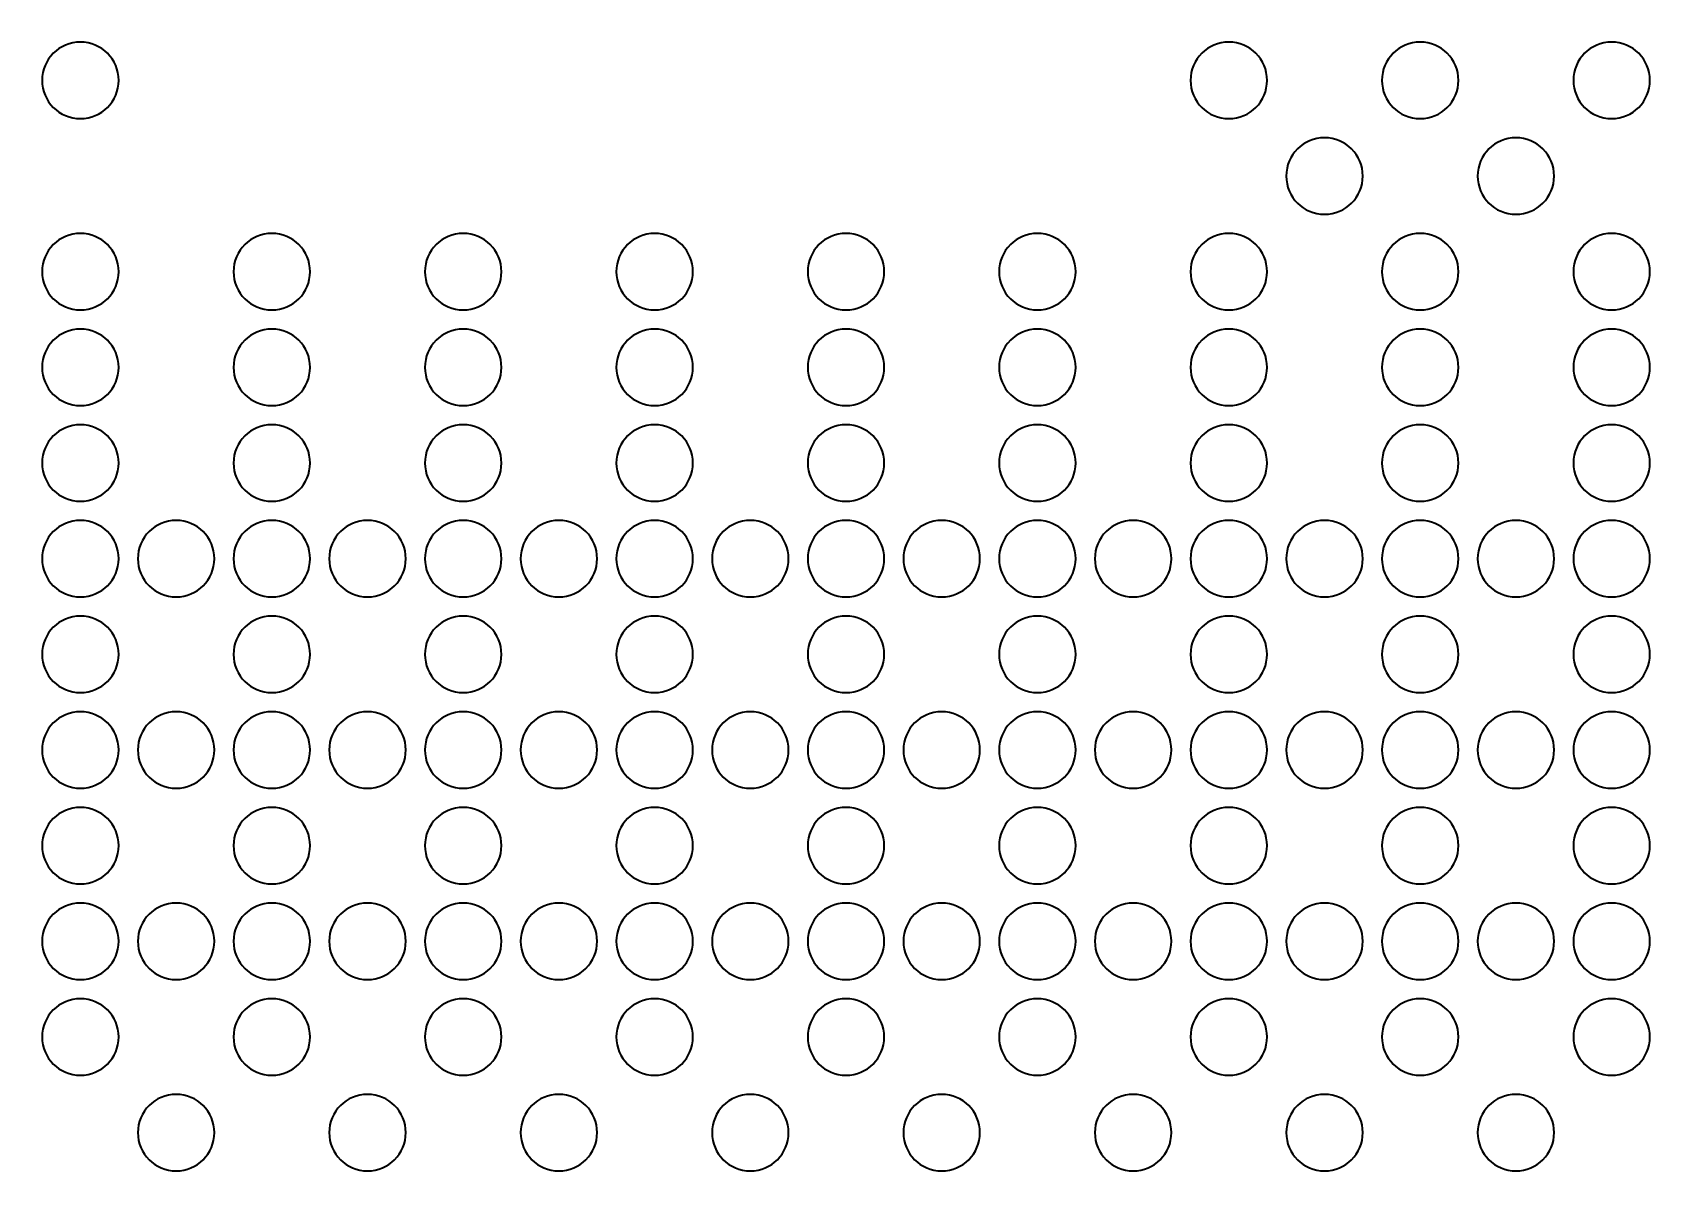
# Model space of a CAD drawing. Header units: millimetres. Extents: x -10 to 278, y -282 to -15.
# Drawn here: x 112.5 to 197.5, y -219 to -159 of the extents above; entities that cross this region are included whole.
import ezdxf

# ---------------------------------------------------------------- set-up
doc = ezdxf.new("R2010")
doc.units = ezdxf.units.MM
doc.header["$MEASUREMENT"] = 0
doc.layers.add('Layer 1', color=7, linetype='Continuous')
picture_1 = doc.add_image_def('image1.png', size_in_pixel=(4032, 3024))

msp = doc.modelspace()

# ---------------------------------------------------------------- linework, layer by layer
at = {"layer": 'Layer 1', "color": 179, "lineweight": 35, "true_color": 0x231f20}
for points, knots in [([(217.558, -130.878), (217.558, -130.878), (217.558, -55.878), (217.558, -55.878), (217.558, -55.878), (233.003, -55.878), (233.003, -55.878), (236.122, -55.878), (237.621, -52.045), (235.326, -49.931), (211.567, -28.047), (179.84, -14.681), (144.992, -14.681), (110.143, -14.681), (78.416, -28.047), (54.657, -49.931), (52.363, -52.045), (53.861, -55.878), (56.98, -55.878), (56.98, -55.878), (72.426, -55.878), (72.426, -55.878), (72.426, -55.878), (72.426, -130.878), (72.426, -130.878), (72.426, -130.878), (27.742, -130.878), (27.742, -130.878), (18.882, -130.878), (11.699, -138.029), (11.623, -146.888), (11.619, -147.259), (11.618, -147.63), (11.618, -148.002), (11.589, -221.333), (70.283, -280.679), (143.61, -281.422), (217.904, -282.174), (278.366, -222.175), (278.366, -148.055), (278.366, -147.667), (278.364, -147.279), (278.361, -146.891), (278.285, -138.031), (271.102, -130.878), (262.241, -130.878), (262.241, -130.878), (217.558, -130.878), (217.558, -130.878)], [0, 0, 0, 0, 1, 1, 1, 2, 2, 2, 3, 3, 3, 4, 4, 4, 5, 5, 5, 6, 6, 6, 7, 7, 7, 8, 8, 8, 9, 9, 9, 10, 10, 10, 11, 11, 11, 12, 12, 12, 13, 13, 13, 14, 14, 14, 15, 15, 15, 16, 16, 16, 16]), ([(114.992, -163.485), (113.887, -163.485), (112.992, -162.589), (112.992, -161.485), (112.992, -160.38), (113.887, -159.485), (114.992, -159.485), (116.096, -159.485), (116.992, -160.38), (116.992, -161.485), (116.992, -162.589), (116.096, -163.485), (114.992, -163.485)], [0, 0, 0, 0, 1, 1, 1, 2, 2, 2, 3, 3, 3, 4, 4, 4, 4]), ([(174.992, -163.485), (173.887, -163.485), (172.992, -162.589), (172.992, -161.485), (172.992, -160.38), (173.887, -159.485), (174.992, -159.485), (176.096, -159.485), (176.992, -160.38), (176.992, -161.485), (176.992, -162.589), (176.096, -163.485), (174.992, -163.485)], [0, 0, 0, 0, 1, 1, 1, 2, 2, 2, 3, 3, 3, 4, 4, 4, 4]), ([(184.992, -163.485), (183.887, -163.485), (182.992, -162.589), (182.992, -161.485), (182.992, -160.38), (183.887, -159.485), (184.992, -159.485), (186.096, -159.485), (186.992, -160.38), (186.992, -161.485), (186.992, -162.589), (186.096, -163.485), (184.992, -163.485)], [0, 0, 0, 0, 1, 1, 1, 2, 2, 2, 3, 3, 3, 4, 4, 4, 4]), ([(194.992, -163.485), (193.887, -163.485), (192.992, -162.589), (192.992, -161.485), (192.992, -160.38), (193.887, -159.485), (194.992, -159.485), (196.096, -159.485), (196.992, -160.38), (196.992, -161.485), (196.992, -162.589), (196.096, -163.485), (194.992, -163.485)], [0, 0, 0, 0, 1, 1, 1, 2, 2, 2, 3, 3, 3, 4, 4, 4, 4]), ([(179.992, -168.485), (178.887, -168.485), (177.992, -167.589), (177.992, -166.485), (177.992, -165.38), (178.887, -164.485), (179.992, -164.485), (181.096, -164.485), (181.992, -165.38), (181.992, -166.485), (181.992, -167.589), (181.096, -168.485), (179.992, -168.485)], [0, 0, 0, 0, 1, 1, 1, 2, 2, 2, 3, 3, 3, 4, 4, 4, 4]), ([(189.992, -168.485), (188.887, -168.485), (187.992, -167.589), (187.992, -166.485), (187.992, -165.38), (188.887, -164.485), (189.992, -164.485), (191.096, -164.485), (191.992, -165.38), (191.992, -166.485), (191.992, -167.589), (191.096, -168.485), (189.992, -168.485)], [0, 0, 0, 0, 1, 1, 1, 2, 2, 2, 3, 3, 3, 4, 4, 4, 4]), ([(114.992, -173.485), (113.887, -173.485), (112.992, -172.589), (112.992, -171.485), (112.992, -170.38), (113.887, -169.485), (114.992, -169.485), (116.096, -169.485), (116.992, -170.38), (116.992, -171.485), (116.992, -172.589), (116.096, -173.485), (114.992, -173.485)], [0, 0, 0, 0, 1, 1, 1, 2, 2, 2, 3, 3, 3, 4, 4, 4, 4]), ([(124.992, -173.485), (123.887, -173.485), (122.992, -172.589), (122.992, -171.485), (122.992, -170.38), (123.887, -169.485), (124.992, -169.485), (126.096, -169.485), (126.992, -170.38), (126.992, -171.485), (126.992, -172.589), (126.096, -173.485), (124.992, -173.485)], [0, 0, 0, 0, 1, 1, 1, 2, 2, 2, 3, 3, 3, 4, 4, 4, 4]), ([(134.992, -173.485), (133.887, -173.485), (132.992, -172.589), (132.992, -171.485), (132.992, -170.38), (133.887, -169.485), (134.992, -169.485), (136.096, -169.485), (136.992, -170.38), (136.992, -171.485), (136.992, -172.589), (136.096, -173.485), (134.992, -173.485)], [0, 0, 0, 0, 1, 1, 1, 2, 2, 2, 3, 3, 3, 4, 4, 4, 4]), ([(144.992, -173.485), (143.887, -173.485), (142.992, -172.589), (142.992, -171.485), (142.992, -170.38), (143.887, -169.485), (144.992, -169.485), (146.096, -169.485), (146.992, -170.38), (146.992, -171.485), (146.992, -172.589), (146.096, -173.485), (144.992, -173.485)], [0, 0, 0, 0, 1, 1, 1, 2, 2, 2, 3, 3, 3, 4, 4, 4, 4]), ([(154.992, -173.485), (153.887, -173.485), (152.992, -172.589), (152.992, -171.485), (152.992, -170.38), (153.887, -169.485), (154.992, -169.485), (156.096, -169.485), (156.992, -170.38), (156.992, -171.485), (156.992, -172.589), (156.096, -173.485), (154.992, -173.485)], [0, 0, 0, 0, 1, 1, 1, 2, 2, 2, 3, 3, 3, 4, 4, 4, 4]), ([(164.992, -173.485), (163.887, -173.485), (162.992, -172.589), (162.992, -171.485), (162.992, -170.38), (163.887, -169.485), (164.992, -169.485), (166.096, -169.485), (166.992, -170.38), (166.992, -171.485), (166.992, -172.589), (166.096, -173.485), (164.992, -173.485)], [0, 0, 0, 0, 1, 1, 1, 2, 2, 2, 3, 3, 3, 4, 4, 4, 4]), ([(174.992, -173.485), (173.887, -173.485), (172.992, -172.589), (172.992, -171.485), (172.992, -170.38), (173.887, -169.485), (174.992, -169.485), (176.096, -169.485), (176.992, -170.38), (176.992, -171.485), (176.992, -172.589), (176.096, -173.485), (174.992, -173.485)], [0, 0, 0, 0, 1, 1, 1, 2, 2, 2, 3, 3, 3, 4, 4, 4, 4]), ([(184.992, -173.485), (183.887, -173.485), (182.992, -172.589), (182.992, -171.485), (182.992, -170.38), (183.887, -169.485), (184.992, -169.485), (186.096, -169.485), (186.992, -170.38), (186.992, -171.485), (186.992, -172.589), (186.096, -173.485), (184.992, -173.485)], [0, 0, 0, 0, 1, 1, 1, 2, 2, 2, 3, 3, 3, 4, 4, 4, 4]), ([(194.992, -173.485), (193.887, -173.485), (192.992, -172.589), (192.992, -171.485), (192.992, -170.38), (193.887, -169.485), (194.992, -169.485), (196.096, -169.485), (196.992, -170.38), (196.992, -171.485), (196.992, -172.589), (196.096, -173.485), (194.992, -173.485)], [0, 0, 0, 0, 1, 1, 1, 2, 2, 2, 3, 3, 3, 4, 4, 4, 4]), ([(114.992, -178.485), (113.887, -178.485), (112.992, -177.589), (112.992, -176.485), (112.992, -175.38), (113.887, -174.485), (114.992, -174.485), (116.096, -174.485), (116.992, -175.38), (116.992, -176.485), (116.992, -177.589), (116.096, -178.485), (114.992, -178.485)], [0, 0, 0, 0, 1, 1, 1, 2, 2, 2, 3, 3, 3, 4, 4, 4, 4]), ([(124.992, -178.485), (123.887, -178.485), (122.992, -177.589), (122.992, -176.485), (122.992, -175.38), (123.887, -174.485), (124.992, -174.485), (126.096, -174.485), (126.992, -175.38), (126.992, -176.485), (126.992, -177.589), (126.096, -178.485), (124.992, -178.485)], [0, 0, 0, 0, 1, 1, 1, 2, 2, 2, 3, 3, 3, 4, 4, 4, 4]), ([(134.992, -178.485), (133.887, -178.485), (132.992, -177.589), (132.992, -176.485), (132.992, -175.38), (133.887, -174.485), (134.992, -174.485), (136.096, -174.485), (136.992, -175.38), (136.992, -176.485), (136.992, -177.589), (136.096, -178.485), (134.992, -178.485)], [0, 0, 0, 0, 1, 1, 1, 2, 2, 2, 3, 3, 3, 4, 4, 4, 4]), ([(144.992, -178.485), (143.887, -178.485), (142.992, -177.589), (142.992, -176.485), (142.992, -175.38), (143.887, -174.485), (144.992, -174.485), (146.096, -174.485), (146.992, -175.38), (146.992, -176.485), (146.992, -177.589), (146.096, -178.485), (144.992, -178.485)], [0, 0, 0, 0, 1, 1, 1, 2, 2, 2, 3, 3, 3, 4, 4, 4, 4]), ([(154.992, -178.485), (153.887, -178.485), (152.992, -177.589), (152.992, -176.485), (152.992, -175.38), (153.887, -174.485), (154.992, -174.485), (156.096, -174.485), (156.992, -175.38), (156.992, -176.485), (156.992, -177.589), (156.096, -178.485), (154.992, -178.485)], [0, 0, 0, 0, 1, 1, 1, 2, 2, 2, 3, 3, 3, 4, 4, 4, 4]), ([(164.992, -178.485), (163.887, -178.485), (162.992, -177.589), (162.992, -176.485), (162.992, -175.38), (163.887, -174.485), (164.992, -174.485), (166.096, -174.485), (166.992, -175.38), (166.992, -176.485), (166.992, -177.589), (166.096, -178.485), (164.992, -178.485)], [0, 0, 0, 0, 1, 1, 1, 2, 2, 2, 3, 3, 3, 4, 4, 4, 4]), ([(174.992, -178.485), (173.887, -178.485), (172.992, -177.589), (172.992, -176.485), (172.992, -175.38), (173.887, -174.485), (174.992, -174.485), (176.096, -174.485), (176.992, -175.38), (176.992, -176.485), (176.992, -177.589), (176.096, -178.485), (174.992, -178.485)], [0, 0, 0, 0, 1, 1, 1, 2, 2, 2, 3, 3, 3, 4, 4, 4, 4]), ([(184.992, -178.485), (183.887, -178.485), (182.992, -177.589), (182.992, -176.485), (182.992, -175.38), (183.887, -174.485), (184.992, -174.485), (186.096, -174.485), (186.992, -175.38), (186.992, -176.485), (186.992, -177.589), (186.096, -178.485), (184.992, -178.485)], [0, 0, 0, 0, 1, 1, 1, 2, 2, 2, 3, 3, 3, 4, 4, 4, 4]), ([(194.992, -178.485), (193.887, -178.485), (192.992, -177.589), (192.992, -176.485), (192.992, -175.38), (193.887, -174.485), (194.992, -174.485), (196.096, -174.485), (196.992, -175.38), (196.992, -176.485), (196.992, -177.589), (196.096, -178.485), (194.992, -178.485)], [0, 0, 0, 0, 1, 1, 1, 2, 2, 2, 3, 3, 3, 4, 4, 4, 4]), ([(114.992, -183.485), (113.887, -183.485), (112.992, -182.589), (112.992, -181.485), (112.992, -180.38), (113.887, -179.485), (114.992, -179.485), (116.096, -179.485), (116.992, -180.38), (116.992, -181.485), (116.992, -182.589), (116.096, -183.485), (114.992, -183.485)], [0, 0, 0, 0, 1, 1, 1, 2, 2, 2, 3, 3, 3, 4, 4, 4, 4]), ([(124.992, -183.485), (123.887, -183.485), (122.992, -182.589), (122.992, -181.485), (122.992, -180.38), (123.887, -179.485), (124.992, -179.485), (126.096, -179.485), (126.992, -180.38), (126.992, -181.485), (126.992, -182.589), (126.096, -183.485), (124.992, -183.485)], [0, 0, 0, 0, 1, 1, 1, 2, 2, 2, 3, 3, 3, 4, 4, 4, 4]), ([(134.992, -183.485), (133.887, -183.485), (132.992, -182.589), (132.992, -181.485), (132.992, -180.38), (133.887, -179.485), (134.992, -179.485), (136.096, -179.485), (136.992, -180.38), (136.992, -181.485), (136.992, -182.589), (136.096, -183.485), (134.992, -183.485)], [0, 0, 0, 0, 1, 1, 1, 2, 2, 2, 3, 3, 3, 4, 4, 4, 4]), ([(144.992, -183.485), (143.887, -183.485), (142.992, -182.589), (142.992, -181.485), (142.992, -180.38), (143.887, -179.485), (144.992, -179.485), (146.096, -179.485), (146.992, -180.38), (146.992, -181.485), (146.992, -182.589), (146.096, -183.485), (144.992, -183.485)], [0, 0, 0, 0, 1, 1, 1, 2, 2, 2, 3, 3, 3, 4, 4, 4, 4]), ([(154.992, -183.485), (153.887, -183.485), (152.992, -182.589), (152.992, -181.485), (152.992, -180.38), (153.887, -179.485), (154.992, -179.485), (156.096, -179.485), (156.992, -180.38), (156.992, -181.485), (156.992, -182.589), (156.096, -183.485), (154.992, -183.485)], [0, 0, 0, 0, 1, 1, 1, 2, 2, 2, 3, 3, 3, 4, 4, 4, 4]), ([(164.992, -183.485), (163.887, -183.485), (162.992, -182.589), (162.992, -181.485), (162.992, -180.38), (163.887, -179.485), (164.992, -179.485), (166.096, -179.485), (166.992, -180.38), (166.992, -181.485), (166.992, -182.589), (166.096, -183.485), (164.992, -183.485)], [0, 0, 0, 0, 1, 1, 1, 2, 2, 2, 3, 3, 3, 4, 4, 4, 4]), ([(174.992, -183.485), (173.887, -183.485), (172.992, -182.589), (172.992, -181.485), (172.992, -180.38), (173.887, -179.485), (174.992, -179.485), (176.096, -179.485), (176.992, -180.38), (176.992, -181.485), (176.992, -182.589), (176.096, -183.485), (174.992, -183.485)], [0, 0, 0, 0, 1, 1, 1, 2, 2, 2, 3, 3, 3, 4, 4, 4, 4]), ([(184.992, -183.485), (183.887, -183.485), (182.992, -182.589), (182.992, -181.485), (182.992, -180.38), (183.887, -179.485), (184.992, -179.485), (186.096, -179.485), (186.992, -180.38), (186.992, -181.485), (186.992, -182.589), (186.096, -183.485), (184.992, -183.485)], [0, 0, 0, 0, 1, 1, 1, 2, 2, 2, 3, 3, 3, 4, 4, 4, 4]), ([(194.992, -183.485), (193.887, -183.485), (192.992, -182.589), (192.992, -181.485), (192.992, -180.38), (193.887, -179.485), (194.992, -179.485), (196.096, -179.485), (196.992, -180.38), (196.992, -181.485), (196.992, -182.589), (196.096, -183.485), (194.992, -183.485)], [0, 0, 0, 0, 1, 1, 1, 2, 2, 2, 3, 3, 3, 4, 4, 4, 4]), ([(114.992, -188.485), (113.887, -188.485), (112.992, -187.589), (112.992, -186.485), (112.992, -185.38), (113.887, -184.485), (114.992, -184.485), (116.096, -184.485), (116.992, -185.38), (116.992, -186.485), (116.992, -187.589), (116.096, -188.485), (114.992, -188.485)], [0, 0, 0, 0, 1, 1, 1, 2, 2, 2, 3, 3, 3, 4, 4, 4, 4]), ([(119.992, -188.485), (118.887, -188.485), (117.992, -187.589), (117.992, -186.485), (117.992, -185.38), (118.887, -184.485), (119.992, -184.485), (121.096, -184.485), (121.992, -185.38), (121.992, -186.485), (121.992, -187.589), (121.096, -188.485), (119.992, -188.485)], [0, 0, 0, 0, 1, 1, 1, 2, 2, 2, 3, 3, 3, 4, 4, 4, 4]), ([(124.992, -188.485), (123.887, -188.485), (122.992, -187.589), (122.992, -186.485), (122.992, -185.38), (123.887, -184.485), (124.992, -184.485), (126.096, -184.485), (126.992, -185.38), (126.992, -186.485), (126.992, -187.589), (126.096, -188.485), (124.992, -188.485)], [0, 0, 0, 0, 1, 1, 1, 2, 2, 2, 3, 3, 3, 4, 4, 4, 4]), ([(129.992, -188.485), (128.887, -188.485), (127.992, -187.589), (127.992, -186.485), (127.992, -185.38), (128.887, -184.485), (129.992, -184.485), (131.096, -184.485), (131.992, -185.38), (131.992, -186.485), (131.992, -187.589), (131.096, -188.485), (129.992, -188.485)], [0, 0, 0, 0, 1, 1, 1, 2, 2, 2, 3, 3, 3, 4, 4, 4, 4]), ([(134.992, -188.485), (133.887, -188.485), (132.992, -187.589), (132.992, -186.485), (132.992, -185.38), (133.887, -184.485), (134.992, -184.485), (136.096, -184.485), (136.992, -185.38), (136.992, -186.485), (136.992, -187.589), (136.096, -188.485), (134.992, -188.485)], [0, 0, 0, 0, 1, 1, 1, 2, 2, 2, 3, 3, 3, 4, 4, 4, 4]), ([(139.992, -188.485), (138.887, -188.485), (137.992, -187.589), (137.992, -186.485), (137.992, -185.38), (138.887, -184.485), (139.992, -184.485), (141.096, -184.485), (141.992, -185.38), (141.992, -186.485), (141.992, -187.589), (141.096, -188.485), (139.992, -188.485)], [0, 0, 0, 0, 1, 1, 1, 2, 2, 2, 3, 3, 3, 4, 4, 4, 4]), ([(144.992, -188.485), (143.887, -188.485), (142.992, -187.589), (142.992, -186.485), (142.992, -185.38), (143.887, -184.485), (144.992, -184.485), (146.096, -184.485), (146.992, -185.38), (146.992, -186.485), (146.992, -187.589), (146.096, -188.485), (144.992, -188.485)], [0, 0, 0, 0, 1, 1, 1, 2, 2, 2, 3, 3, 3, 4, 4, 4, 4]), ([(149.992, -188.485), (148.887, -188.485), (147.992, -187.589), (147.992, -186.485), (147.992, -185.38), (148.887, -184.485), (149.992, -184.485), (151.096, -184.485), (151.992, -185.38), (151.992, -186.485), (151.992, -187.589), (151.096, -188.485), (149.992, -188.485)], [0, 0, 0, 0, 1, 1, 1, 2, 2, 2, 3, 3, 3, 4, 4, 4, 4]), ([(154.992, -188.485), (153.887, -188.485), (152.992, -187.589), (152.992, -186.485), (152.992, -185.38), (153.887, -184.485), (154.992, -184.485), (156.096, -184.485), (156.992, -185.38), (156.992, -186.485), (156.992, -187.589), (156.096, -188.485), (154.992, -188.485)], [0, 0, 0, 0, 1, 1, 1, 2, 2, 2, 3, 3, 3, 4, 4, 4, 4]), ([(159.992, -188.485), (158.887, -188.485), (157.992, -187.589), (157.992, -186.485), (157.992, -185.38), (158.887, -184.485), (159.992, -184.485), (161.096, -184.485), (161.992, -185.38), (161.992, -186.485), (161.992, -187.589), (161.096, -188.485), (159.992, -188.485)], [0, 0, 0, 0, 1, 1, 1, 2, 2, 2, 3, 3, 3, 4, 4, 4, 4]), ([(164.992, -188.485), (163.887, -188.485), (162.992, -187.589), (162.992, -186.485), (162.992, -185.38), (163.887, -184.485), (164.992, -184.485), (166.096, -184.485), (166.992, -185.38), (166.992, -186.485), (166.992, -187.589), (166.096, -188.485), (164.992, -188.485)], [0, 0, 0, 0, 1, 1, 1, 2, 2, 2, 3, 3, 3, 4, 4, 4, 4]), ([(169.992, -188.485), (168.887, -188.485), (167.992, -187.589), (167.992, -186.485), (167.992, -185.38), (168.887, -184.485), (169.992, -184.485), (171.096, -184.485), (171.992, -185.38), (171.992, -186.485), (171.992, -187.589), (171.096, -188.485), (169.992, -188.485)], [0, 0, 0, 0, 1, 1, 1, 2, 2, 2, 3, 3, 3, 4, 4, 4, 4]), ([(174.992, -188.485), (173.887, -188.485), (172.992, -187.589), (172.992, -186.485), (172.992, -185.38), (173.887, -184.485), (174.992, -184.485), (176.096, -184.485), (176.992, -185.38), (176.992, -186.485), (176.992, -187.589), (176.096, -188.485), (174.992, -188.485)], [0, 0, 0, 0, 1, 1, 1, 2, 2, 2, 3, 3, 3, 4, 4, 4, 4]), ([(179.992, -188.485), (178.887, -188.485), (177.992, -187.589), (177.992, -186.485), (177.992, -185.38), (178.887, -184.485), (179.992, -184.485), (181.096, -184.485), (181.992, -185.38), (181.992, -186.485), (181.992, -187.589), (181.096, -188.485), (179.992, -188.485)], [0, 0, 0, 0, 1, 1, 1, 2, 2, 2, 3, 3, 3, 4, 4, 4, 4]), ([(184.992, -188.485), (183.887, -188.485), (182.992, -187.589), (182.992, -186.485), (182.992, -185.38), (183.887, -184.485), (184.992, -184.485), (186.096, -184.485), (186.992, -185.38), (186.992, -186.485), (186.992, -187.589), (186.096, -188.485), (184.992, -188.485)], [0, 0, 0, 0, 1, 1, 1, 2, 2, 2, 3, 3, 3, 4, 4, 4, 4]), ([(189.992, -188.485), (188.887, -188.485), (187.992, -187.589), (187.992, -186.485), (187.992, -185.38), (188.887, -184.485), (189.992, -184.485), (191.096, -184.485), (191.992, -185.38), (191.992, -186.485), (191.992, -187.589), (191.096, -188.485), (189.992, -188.485)], [0, 0, 0, 0, 1, 1, 1, 2, 2, 2, 3, 3, 3, 4, 4, 4, 4]), ([(194.992, -188.485), (193.887, -188.485), (192.992, -187.589), (192.992, -186.485), (192.992, -185.38), (193.887, -184.485), (194.992, -184.485), (196.096, -184.485), (196.992, -185.38), (196.992, -186.485), (196.992, -187.589), (196.096, -188.485), (194.992, -188.485)], [0, 0, 0, 0, 1, 1, 1, 2, 2, 2, 3, 3, 3, 4, 4, 4, 4]), ([(114.992, -193.485), (113.887, -193.485), (112.992, -192.589), (112.992, -191.485), (112.992, -190.38), (113.887, -189.485), (114.992, -189.485), (116.096, -189.485), (116.992, -190.38), (116.992, -191.485), (116.992, -192.589), (116.096, -193.485), (114.992, -193.485)], [0, 0, 0, 0, 1, 1, 1, 2, 2, 2, 3, 3, 3, 4, 4, 4, 4]), ([(124.992, -193.485), (123.887, -193.485), (122.992, -192.589), (122.992, -191.485), (122.992, -190.38), (123.887, -189.485), (124.992, -189.485), (126.096, -189.485), (126.992, -190.38), (126.992, -191.485), (126.992, -192.589), (126.096, -193.485), (124.992, -193.485)], [0, 0, 0, 0, 1, 1, 1, 2, 2, 2, 3, 3, 3, 4, 4, 4, 4]), ([(134.992, -193.485), (133.887, -193.485), (132.992, -192.589), (132.992, -191.485), (132.992, -190.38), (133.887, -189.485), (134.992, -189.485), (136.096, -189.485), (136.992, -190.38), (136.992, -191.485), (136.992, -192.589), (136.096, -193.485), (134.992, -193.485)], [0, 0, 0, 0, 1, 1, 1, 2, 2, 2, 3, 3, 3, 4, 4, 4, 4]), ([(144.992, -193.485), (143.887, -193.485), (142.992, -192.589), (142.992, -191.485), (142.992, -190.38), (143.887, -189.485), (144.992, -189.485), (146.096, -189.485), (146.992, -190.38), (146.992, -191.485), (146.992, -192.589), (146.096, -193.485), (144.992, -193.485)], [0, 0, 0, 0, 1, 1, 1, 2, 2, 2, 3, 3, 3, 4, 4, 4, 4]), ([(154.992, -193.485), (153.887, -193.485), (152.992, -192.589), (152.992, -191.485), (152.992, -190.38), (153.887, -189.485), (154.992, -189.485), (156.096, -189.485), (156.992, -190.38), (156.992, -191.485), (156.992, -192.589), (156.096, -193.485), (154.992, -193.485)], [0, 0, 0, 0, 1, 1, 1, 2, 2, 2, 3, 3, 3, 4, 4, 4, 4]), ([(164.992, -193.485), (163.887, -193.485), (162.992, -192.589), (162.992, -191.485), (162.992, -190.38), (163.887, -189.485), (164.992, -189.485), (166.096, -189.485), (166.992, -190.38), (166.992, -191.485), (166.992, -192.589), (166.096, -193.485), (164.992, -193.485)], [0, 0, 0, 0, 1, 1, 1, 2, 2, 2, 3, 3, 3, 4, 4, 4, 4]), ([(174.992, -193.485), (173.887, -193.485), (172.992, -192.589), (172.992, -191.485), (172.992, -190.38), (173.887, -189.485), (174.992, -189.485), (176.096, -189.485), (176.992, -190.38), (176.992, -191.485), (176.992, -192.589), (176.096, -193.485), (174.992, -193.485)], [0, 0, 0, 0, 1, 1, 1, 2, 2, 2, 3, 3, 3, 4, 4, 4, 4]), ([(184.992, -193.485), (183.887, -193.485), (182.992, -192.589), (182.992, -191.485), (182.992, -190.38), (183.887, -189.485), (184.992, -189.485), (186.096, -189.485), (186.992, -190.38), (186.992, -191.485), (186.992, -192.589), (186.096, -193.485), (184.992, -193.485)], [0, 0, 0, 0, 1, 1, 1, 2, 2, 2, 3, 3, 3, 4, 4, 4, 4]), ([(194.992, -193.485), (193.887, -193.485), (192.992, -192.589), (192.992, -191.485), (192.992, -190.38), (193.887, -189.485), (194.992, -189.485), (196.096, -189.485), (196.992, -190.38), (196.992, -191.485), (196.992, -192.589), (196.096, -193.485), (194.992, -193.485)], [0, 0, 0, 0, 1, 1, 1, 2, 2, 2, 3, 3, 3, 4, 4, 4, 4]), ([(114.992, -198.485), (113.887, -198.485), (112.992, -197.589), (112.992, -196.485), (112.992, -195.38), (113.887, -194.485), (114.992, -194.485), (116.096, -194.485), (116.992, -195.38), (116.992, -196.485), (116.992, -197.589), (116.096, -198.485), (114.992, -198.485)], [0, 0, 0, 0, 1, 1, 1, 2, 2, 2, 3, 3, 3, 4, 4, 4, 4]), ([(119.992, -198.485), (118.887, -198.485), (117.992, -197.589), (117.992, -196.485), (117.992, -195.38), (118.887, -194.485), (119.992, -194.485), (121.096, -194.485), (121.992, -195.38), (121.992, -196.485), (121.992, -197.589), (121.096, -198.485), (119.992, -198.485)], [0, 0, 0, 0, 1, 1, 1, 2, 2, 2, 3, 3, 3, 4, 4, 4, 4]), ([(124.992, -198.485), (123.887, -198.485), (122.992, -197.589), (122.992, -196.485), (122.992, -195.38), (123.887, -194.485), (124.992, -194.485), (126.096, -194.485), (126.992, -195.38), (126.992, -196.485), (126.992, -197.589), (126.096, -198.485), (124.992, -198.485)], [0, 0, 0, 0, 1, 1, 1, 2, 2, 2, 3, 3, 3, 4, 4, 4, 4]), ([(129.992, -198.485), (128.887, -198.485), (127.992, -197.589), (127.992, -196.485), (127.992, -195.38), (128.887, -194.485), (129.992, -194.485), (131.096, -194.485), (131.992, -195.38), (131.992, -196.485), (131.992, -197.589), (131.096, -198.485), (129.992, -198.485)], [0, 0, 0, 0, 1, 1, 1, 2, 2, 2, 3, 3, 3, 4, 4, 4, 4]), ([(134.992, -198.485), (133.887, -198.485), (132.992, -197.589), (132.992, -196.485), (132.992, -195.38), (133.887, -194.485), (134.992, -194.485), (136.096, -194.485), (136.992, -195.38), (136.992, -196.485), (136.992, -197.589), (136.096, -198.485), (134.992, -198.485)], [0, 0, 0, 0, 1, 1, 1, 2, 2, 2, 3, 3, 3, 4, 4, 4, 4]), ([(139.992, -198.485), (138.887, -198.485), (137.992, -197.589), (137.992, -196.485), (137.992, -195.38), (138.887, -194.485), (139.992, -194.485), (141.096, -194.485), (141.992, -195.38), (141.992, -196.485), (141.992, -197.589), (141.096, -198.485), (139.992, -198.485)], [0, 0, 0, 0, 1, 1, 1, 2, 2, 2, 3, 3, 3, 4, 4, 4, 4]), ([(144.992, -198.485), (143.887, -198.485), (142.992, -197.589), (142.992, -196.485), (142.992, -195.38), (143.887, -194.485), (144.992, -194.485), (146.096, -194.485), (146.992, -195.38), (146.992, -196.485), (146.992, -197.589), (146.096, -198.485), (144.992, -198.485)], [0, 0, 0, 0, 1, 1, 1, 2, 2, 2, 3, 3, 3, 4, 4, 4, 4]), ([(149.992, -198.485), (148.887, -198.485), (147.992, -197.589), (147.992, -196.485), (147.992, -195.38), (148.887, -194.485), (149.992, -194.485), (151.096, -194.485), (151.992, -195.38), (151.992, -196.485), (151.992, -197.589), (151.096, -198.485), (149.992, -198.485)], [0, 0, 0, 0, 1, 1, 1, 2, 2, 2, 3, 3, 3, 4, 4, 4, 4]), ([(154.992, -198.485), (153.887, -198.485), (152.992, -197.589), (152.992, -196.485), (152.992, -195.38), (153.887, -194.485), (154.992, -194.485), (156.096, -194.485), (156.992, -195.38), (156.992, -196.485), (156.992, -197.589), (156.096, -198.485), (154.992, -198.485)], [0, 0, 0, 0, 1, 1, 1, 2, 2, 2, 3, 3, 3, 4, 4, 4, 4]), ([(159.992, -198.485), (158.887, -198.485), (157.992, -197.589), (157.992, -196.485), (157.992, -195.38), (158.887, -194.485), (159.992, -194.485), (161.096, -194.485), (161.992, -195.38), (161.992, -196.485), (161.992, -197.589), (161.096, -198.485), (159.992, -198.485)], [0, 0, 0, 0, 1, 1, 1, 2, 2, 2, 3, 3, 3, 4, 4, 4, 4]), ([(164.992, -198.485), (163.887, -198.485), (162.992, -197.589), (162.992, -196.485), (162.992, -195.38), (163.887, -194.485), (164.992, -194.485), (166.096, -194.485), (166.992, -195.38), (166.992, -196.485), (166.992, -197.589), (166.096, -198.485), (164.992, -198.485)], [0, 0, 0, 0, 1, 1, 1, 2, 2, 2, 3, 3, 3, 4, 4, 4, 4]), ([(169.992, -198.485), (168.887, -198.485), (167.992, -197.589), (167.992, -196.485), (167.992, -195.38), (168.887, -194.485), (169.992, -194.485), (171.096, -194.485), (171.992, -195.38), (171.992, -196.485), (171.992, -197.589), (171.096, -198.485), (169.992, -198.485)], [0, 0, 0, 0, 1, 1, 1, 2, 2, 2, 3, 3, 3, 4, 4, 4, 4]), ([(174.992, -198.485), (173.887, -198.485), (172.992, -197.589), (172.992, -196.485), (172.992, -195.38), (173.887, -194.485), (174.992, -194.485), (176.096, -194.485), (176.992, -195.38), (176.992, -196.485), (176.992, -197.589), (176.096, -198.485), (174.992, -198.485)], [0, 0, 0, 0, 1, 1, 1, 2, 2, 2, 3, 3, 3, 4, 4, 4, 4]), ([(179.992, -198.485), (178.887, -198.485), (177.992, -197.589), (177.992, -196.485), (177.992, -195.38), (178.887, -194.485), (179.992, -194.485), (181.096, -194.485), (181.992, -195.38), (181.992, -196.485), (181.992, -197.589), (181.096, -198.485), (179.992, -198.485)], [0, 0, 0, 0, 1, 1, 1, 2, 2, 2, 3, 3, 3, 4, 4, 4, 4]), ([(184.992, -198.485), (183.887, -198.485), (182.992, -197.589), (182.992, -196.485), (182.992, -195.38), (183.887, -194.485), (184.992, -194.485), (186.096, -194.485), (186.992, -195.38), (186.992, -196.485), (186.992, -197.589), (186.096, -198.485), (184.992, -198.485)], [0, 0, 0, 0, 1, 1, 1, 2, 2, 2, 3, 3, 3, 4, 4, 4, 4]), ([(189.992, -198.485), (188.887, -198.485), (187.992, -197.589), (187.992, -196.485), (187.992, -195.38), (188.887, -194.485), (189.992, -194.485), (191.096, -194.485), (191.992, -195.38), (191.992, -196.485), (191.992, -197.589), (191.096, -198.485), (189.992, -198.485)], [0, 0, 0, 0, 1, 1, 1, 2, 2, 2, 3, 3, 3, 4, 4, 4, 4]), ([(194.992, -198.485), (193.887, -198.485), (192.992, -197.589), (192.992, -196.485), (192.992, -195.38), (193.887, -194.485), (194.992, -194.485), (196.096, -194.485), (196.992, -195.38), (196.992, -196.485), (196.992, -197.589), (196.096, -198.485), (194.992, -198.485)], [0, 0, 0, 0, 1, 1, 1, 2, 2, 2, 3, 3, 3, 4, 4, 4, 4]), ([(114.992, -203.485), (113.887, -203.485), (112.992, -202.589), (112.992, -201.485), (112.992, -200.38), (113.887, -199.485), (114.992, -199.485), (116.096, -199.485), (116.992, -200.38), (116.992, -201.485), (116.992, -202.589), (116.096, -203.485), (114.992, -203.485)], [0, 0, 0, 0, 1, 1, 1, 2, 2, 2, 3, 3, 3, 4, 4, 4, 4]), ([(124.992, -203.485), (123.887, -203.485), (122.992, -202.589), (122.992, -201.485), (122.992, -200.38), (123.887, -199.485), (124.992, -199.485), (126.096, -199.485), (126.992, -200.38), (126.992, -201.485), (126.992, -202.589), (126.096, -203.485), (124.992, -203.485)], [0, 0, 0, 0, 1, 1, 1, 2, 2, 2, 3, 3, 3, 4, 4, 4, 4]), ([(134.992, -203.485), (133.887, -203.485), (132.992, -202.589), (132.992, -201.485), (132.992, -200.38), (133.887, -199.485), (134.992, -199.485), (136.096, -199.485), (136.992, -200.38), (136.992, -201.485), (136.992, -202.589), (136.096, -203.485), (134.992, -203.485)], [0, 0, 0, 0, 1, 1, 1, 2, 2, 2, 3, 3, 3, 4, 4, 4, 4]), ([(144.992, -203.485), (143.887, -203.485), (142.992, -202.589), (142.992, -201.485), (142.992, -200.38), (143.887, -199.485), (144.992, -199.485), (146.096, -199.485), (146.992, -200.38), (146.992, -201.485), (146.992, -202.589), (146.096, -203.485), (144.992, -203.485)], [0, 0, 0, 0, 1, 1, 1, 2, 2, 2, 3, 3, 3, 4, 4, 4, 4]), ([(154.992, -203.485), (153.887, -203.485), (152.992, -202.589), (152.992, -201.485), (152.992, -200.38), (153.887, -199.485), (154.992, -199.485), (156.096, -199.485), (156.992, -200.38), (156.992, -201.485), (156.992, -202.589), (156.096, -203.485), (154.992, -203.485)], [0, 0, 0, 0, 1, 1, 1, 2, 2, 2, 3, 3, 3, 4, 4, 4, 4]), ([(164.992, -203.485), (163.887, -203.485), (162.992, -202.589), (162.992, -201.485), (162.992, -200.38), (163.887, -199.485), (164.992, -199.485), (166.096, -199.485), (166.992, -200.38), (166.992, -201.485), (166.992, -202.589), (166.096, -203.485), (164.992, -203.485)], [0, 0, 0, 0, 1, 1, 1, 2, 2, 2, 3, 3, 3, 4, 4, 4, 4]), ([(174.992, -203.485), (173.887, -203.485), (172.992, -202.589), (172.992, -201.485), (172.992, -200.38), (173.887, -199.485), (174.992, -199.485), (176.096, -199.485), (176.992, -200.38), (176.992, -201.485), (176.992, -202.589), (176.096, -203.485), (174.992, -203.485)], [0, 0, 0, 0, 1, 1, 1, 2, 2, 2, 3, 3, 3, 4, 4, 4, 4]), ([(184.992, -203.485), (183.887, -203.485), (182.992, -202.589), (182.992, -201.485), (182.992, -200.38), (183.887, -199.485), (184.992, -199.485), (186.096, -199.485), (186.992, -200.38), (186.992, -201.485), (186.992, -202.589), (186.096, -203.485), (184.992, -203.485)], [0, 0, 0, 0, 1, 1, 1, 2, 2, 2, 3, 3, 3, 4, 4, 4, 4]), ([(194.992, -203.485), (193.887, -203.485), (192.992, -202.589), (192.992, -201.485), (192.992, -200.38), (193.887, -199.485), (194.992, -199.485), (196.096, -199.485), (196.992, -200.38), (196.992, -201.485), (196.992, -202.589), (196.096, -203.485), (194.992, -203.485)], [0, 0, 0, 0, 1, 1, 1, 2, 2, 2, 3, 3, 3, 4, 4, 4, 4]), ([(114.992, -208.485), (113.887, -208.485), (112.992, -207.589), (112.992, -206.485), (112.992, -205.38), (113.887, -204.485), (114.992, -204.485), (116.096, -204.485), (116.992, -205.38), (116.992, -206.485), (116.992, -207.589), (116.096, -208.485), (114.992, -208.485)], [0, 0, 0, 0, 1, 1, 1, 2, 2, 2, 3, 3, 3, 4, 4, 4, 4]), ([(119.992, -208.485), (118.887, -208.485), (117.992, -207.589), (117.992, -206.485), (117.992, -205.38), (118.887, -204.485), (119.992, -204.485), (121.096, -204.485), (121.992, -205.38), (121.992, -206.485), (121.992, -207.589), (121.096, -208.485), (119.992, -208.485)], [0, 0, 0, 0, 1, 1, 1, 2, 2, 2, 3, 3, 3, 4, 4, 4, 4]), ([(124.992, -208.485), (123.887, -208.485), (122.992, -207.589), (122.992, -206.485), (122.992, -205.38), (123.887, -204.485), (124.992, -204.485), (126.096, -204.485), (126.992, -205.38), (126.992, -206.485), (126.992, -207.589), (126.096, -208.485), (124.992, -208.485)], [0, 0, 0, 0, 1, 1, 1, 2, 2, 2, 3, 3, 3, 4, 4, 4, 4]), ([(129.992, -208.485), (128.887, -208.485), (127.992, -207.589), (127.992, -206.485), (127.992, -205.38), (128.887, -204.485), (129.992, -204.485), (131.096, -204.485), (131.992, -205.38), (131.992, -206.485), (131.992, -207.589), (131.096, -208.485), (129.992, -208.485)], [0, 0, 0, 0, 1, 1, 1, 2, 2, 2, 3, 3, 3, 4, 4, 4, 4]), ([(134.992, -208.485), (133.887, -208.485), (132.992, -207.589), (132.992, -206.485), (132.992, -205.38), (133.887, -204.485), (134.992, -204.485), (136.096, -204.485), (136.992, -205.38), (136.992, -206.485), (136.992, -207.589), (136.096, -208.485), (134.992, -208.485)], [0, 0, 0, 0, 1, 1, 1, 2, 2, 2, 3, 3, 3, 4, 4, 4, 4]), ([(139.992, -208.485), (138.887, -208.485), (137.992, -207.589), (137.992, -206.485), (137.992, -205.38), (138.887, -204.485), (139.992, -204.485), (141.096, -204.485), (141.992, -205.38), (141.992, -206.485), (141.992, -207.589), (141.096, -208.485), (139.992, -208.485)], [0, 0, 0, 0, 1, 1, 1, 2, 2, 2, 3, 3, 3, 4, 4, 4, 4]), ([(144.992, -208.485), (143.887, -208.485), (142.992, -207.589), (142.992, -206.485), (142.992, -205.38), (143.887, -204.485), (144.992, -204.485), (146.096, -204.485), (146.992, -205.38), (146.992, -206.485), (146.992, -207.589), (146.096, -208.485), (144.992, -208.485)], [0, 0, 0, 0, 1, 1, 1, 2, 2, 2, 3, 3, 3, 4, 4, 4, 4]), ([(149.992, -208.485), (148.887, -208.485), (147.992, -207.589), (147.992, -206.485), (147.992, -205.38), (148.887, -204.485), (149.992, -204.485), (151.096, -204.485), (151.992, -205.38), (151.992, -206.485), (151.992, -207.589), (151.096, -208.485), (149.992, -208.485)], [0, 0, 0, 0, 1, 1, 1, 2, 2, 2, 3, 3, 3, 4, 4, 4, 4]), ([(154.992, -208.485), (153.887, -208.485), (152.992, -207.589), (152.992, -206.485), (152.992, -205.38), (153.887, -204.485), (154.992, -204.485), (156.096, -204.485), (156.992, -205.38), (156.992, -206.485), (156.992, -207.589), (156.096, -208.485), (154.992, -208.485)], [0, 0, 0, 0, 1, 1, 1, 2, 2, 2, 3, 3, 3, 4, 4, 4, 4]), ([(159.992, -208.485), (158.887, -208.485), (157.992, -207.589), (157.992, -206.485), (157.992, -205.38), (158.887, -204.485), (159.992, -204.485), (161.096, -204.485), (161.992, -205.38), (161.992, -206.485), (161.992, -207.589), (161.096, -208.485), (159.992, -208.485)], [0, 0, 0, 0, 1, 1, 1, 2, 2, 2, 3, 3, 3, 4, 4, 4, 4]), ([(164.992, -208.485), (163.887, -208.485), (162.992, -207.589), (162.992, -206.485), (162.992, -205.38), (163.887, -204.485), (164.992, -204.485), (166.096, -204.485), (166.992, -205.38), (166.992, -206.485), (166.992, -207.589), (166.096, -208.485), (164.992, -208.485)], [0, 0, 0, 0, 1, 1, 1, 2, 2, 2, 3, 3, 3, 4, 4, 4, 4]), ([(169.992, -208.485), (168.887, -208.485), (167.992, -207.589), (167.992, -206.485), (167.992, -205.38), (168.887, -204.485), (169.992, -204.485), (171.096, -204.485), (171.992, -205.38), (171.992, -206.485), (171.992, -207.589), (171.096, -208.485), (169.992, -208.485)], [0, 0, 0, 0, 1, 1, 1, 2, 2, 2, 3, 3, 3, 4, 4, 4, 4]), ([(174.992, -208.485), (173.887, -208.485), (172.992, -207.589), (172.992, -206.485), (172.992, -205.38), (173.887, -204.485), (174.992, -204.485), (176.096, -204.485), (176.992, -205.38), (176.992, -206.485), (176.992, -207.589), (176.096, -208.485), (174.992, -208.485)], [0, 0, 0, 0, 1, 1, 1, 2, 2, 2, 3, 3, 3, 4, 4, 4, 4]), ([(179.992, -208.485), (178.887, -208.485), (177.992, -207.589), (177.992, -206.485), (177.992, -205.38), (178.887, -204.485), (179.992, -204.485), (181.096, -204.485), (181.992, -205.38), (181.992, -206.485), (181.992, -207.589), (181.096, -208.485), (179.992, -208.485)], [0, 0, 0, 0, 1, 1, 1, 2, 2, 2, 3, 3, 3, 4, 4, 4, 4]), ([(184.992, -208.485), (183.887, -208.485), (182.992, -207.589), (182.992, -206.485), (182.992, -205.38), (183.887, -204.485), (184.992, -204.485), (186.096, -204.485), (186.992, -205.38), (186.992, -206.485), (186.992, -207.589), (186.096, -208.485), (184.992, -208.485)], [0, 0, 0, 0, 1, 1, 1, 2, 2, 2, 3, 3, 3, 4, 4, 4, 4]), ([(189.992, -208.485), (188.887, -208.485), (187.992, -207.589), (187.992, -206.485), (187.992, -205.38), (188.887, -204.485), (189.992, -204.485), (191.096, -204.485), (191.992, -205.38), (191.992, -206.485), (191.992, -207.589), (191.096, -208.485), (189.992, -208.485)], [0, 0, 0, 0, 1, 1, 1, 2, 2, 2, 3, 3, 3, 4, 4, 4, 4]), ([(194.992, -208.485), (193.887, -208.485), (192.992, -207.589), (192.992, -206.485), (192.992, -205.38), (193.887, -204.485), (194.992, -204.485), (196.096, -204.485), (196.992, -205.38), (196.992, -206.485), (196.992, -207.589), (196.096, -208.485), (194.992, -208.485)], [0, 0, 0, 0, 1, 1, 1, 2, 2, 2, 3, 3, 3, 4, 4, 4, 4]), ([(114.992, -213.485), (113.887, -213.485), (112.992, -212.589), (112.992, -211.485), (112.992, -210.38), (113.887, -209.485), (114.992, -209.485), (116.096, -209.485), (116.992, -210.38), (116.992, -211.485), (116.992, -212.589), (116.096, -213.485), (114.992, -213.485)], [0, 0, 0, 0, 1, 1, 1, 2, 2, 2, 3, 3, 3, 4, 4, 4, 4]), ([(124.992, -213.485), (123.887, -213.485), (122.992, -212.589), (122.992, -211.485), (122.992, -210.38), (123.887, -209.485), (124.992, -209.485), (126.096, -209.485), (126.992, -210.38), (126.992, -211.485), (126.992, -212.589), (126.096, -213.485), (124.992, -213.485)], [0, 0, 0, 0, 1, 1, 1, 2, 2, 2, 3, 3, 3, 4, 4, 4, 4]), ([(134.992, -213.485), (133.887, -213.485), (132.992, -212.589), (132.992, -211.485), (132.992, -210.38), (133.887, -209.485), (134.992, -209.485), (136.096, -209.485), (136.992, -210.38), (136.992, -211.485), (136.992, -212.589), (136.096, -213.485), (134.992, -213.485)], [0, 0, 0, 0, 1, 1, 1, 2, 2, 2, 3, 3, 3, 4, 4, 4, 4]), ([(144.992, -213.485), (143.887, -213.485), (142.992, -212.589), (142.992, -211.485), (142.992, -210.38), (143.887, -209.485), (144.992, -209.485), (146.096, -209.485), (146.992, -210.38), (146.992, -211.485), (146.992, -212.589), (146.096, -213.485), (144.992, -213.485)], [0, 0, 0, 0, 1, 1, 1, 2, 2, 2, 3, 3, 3, 4, 4, 4, 4]), ([(154.992, -213.485), (153.887, -213.485), (152.992, -212.589), (152.992, -211.485), (152.992, -210.38), (153.887, -209.485), (154.992, -209.485), (156.096, -209.485), (156.992, -210.38), (156.992, -211.485), (156.992, -212.589), (156.096, -213.485), (154.992, -213.485)], [0, 0, 0, 0, 1, 1, 1, 2, 2, 2, 3, 3, 3, 4, 4, 4, 4]), ([(164.992, -213.485), (163.887, -213.485), (162.992, -212.589), (162.992, -211.485), (162.992, -210.38), (163.887, -209.485), (164.992, -209.485), (166.096, -209.485), (166.992, -210.38), (166.992, -211.485), (166.992, -212.589), (166.096, -213.485), (164.992, -213.485)], [0, 0, 0, 0, 1, 1, 1, 2, 2, 2, 3, 3, 3, 4, 4, 4, 4]), ([(174.992, -213.485), (173.887, -213.485), (172.992, -212.589), (172.992, -211.485), (172.992, -210.38), (173.887, -209.485), (174.992, -209.485), (176.096, -209.485), (176.992, -210.38), (176.992, -211.485), (176.992, -212.589), (176.096, -213.485), (174.992, -213.485)], [0, 0, 0, 0, 1, 1, 1, 2, 2, 2, 3, 3, 3, 4, 4, 4, 4]), ([(184.992, -213.485), (183.887, -213.485), (182.992, -212.589), (182.992, -211.485), (182.992, -210.38), (183.887, -209.485), (184.992, -209.485), (186.096, -209.485), (186.992, -210.38), (186.992, -211.485), (186.992, -212.589), (186.096, -213.485), (184.992, -213.485)], [0, 0, 0, 0, 1, 1, 1, 2, 2, 2, 3, 3, 3, 4, 4, 4, 4]), ([(194.992, -213.485), (193.887, -213.485), (192.992, -212.589), (192.992, -211.485), (192.992, -210.38), (193.887, -209.485), (194.992, -209.485), (196.096, -209.485), (196.992, -210.38), (196.992, -211.485), (196.992, -212.589), (196.096, -213.485), (194.992, -213.485)], [0, 0, 0, 0, 1, 1, 1, 2, 2, 2, 3, 3, 3, 4, 4, 4, 4]), ([(119.992, -218.485), (118.887, -218.485), (117.992, -217.589), (117.992, -216.485), (117.992, -215.38), (118.887, -214.485), (119.992, -214.485), (121.096, -214.485), (121.992, -215.38), (121.992, -216.485), (121.992, -217.589), (121.096, -218.485), (119.992, -218.485)], [0, 0, 0, 0, 1, 1, 1, 2, 2, 2, 3, 3, 3, 4, 4, 4, 4]), ([(129.992, -218.485), (128.887, -218.485), (127.992, -217.589), (127.992, -216.485), (127.992, -215.38), (128.887, -214.485), (129.992, -214.485), (131.096, -214.485), (131.992, -215.38), (131.992, -216.485), (131.992, -217.589), (131.096, -218.485), (129.992, -218.485)], [0, 0, 0, 0, 1, 1, 1, 2, 2, 2, 3, 3, 3, 4, 4, 4, 4]), ([(139.992, -218.485), (138.887, -218.485), (137.992, -217.589), (137.992, -216.485), (137.992, -215.38), (138.887, -214.485), (139.992, -214.485), (141.096, -214.485), (141.992, -215.38), (141.992, -216.485), (141.992, -217.589), (141.096, -218.485), (139.992, -218.485)], [0, 0, 0, 0, 1, 1, 1, 2, 2, 2, 3, 3, 3, 4, 4, 4, 4]), ([(149.992, -218.485), (148.887, -218.485), (147.992, -217.589), (147.992, -216.485), (147.992, -215.38), (148.887, -214.485), (149.992, -214.485), (151.096, -214.485), (151.992, -215.38), (151.992, -216.485), (151.992, -217.589), (151.096, -218.485), (149.992, -218.485)], [0, 0, 0, 0, 1, 1, 1, 2, 2, 2, 3, 3, 3, 4, 4, 4, 4]), ([(159.992, -218.485), (158.887, -218.485), (157.992, -217.589), (157.992, -216.485), (157.992, -215.38), (158.887, -214.485), (159.992, -214.485), (161.096, -214.485), (161.992, -215.38), (161.992, -216.485), (161.992, -217.589), (161.096, -218.485), (159.992, -218.485)], [0, 0, 0, 0, 1, 1, 1, 2, 2, 2, 3, 3, 3, 4, 4, 4, 4]), ([(169.992, -218.485), (168.887, -218.485), (167.992, -217.589), (167.992, -216.485), (167.992, -215.38), (168.887, -214.485), (169.992, -214.485), (171.096, -214.485), (171.992, -215.38), (171.992, -216.485), (171.992, -217.589), (171.096, -218.485), (169.992, -218.485)], [0, 0, 0, 0, 1, 1, 1, 2, 2, 2, 3, 3, 3, 4, 4, 4, 4]), ([(179.992, -218.485), (178.887, -218.485), (177.992, -217.589), (177.992, -216.485), (177.992, -215.38), (178.887, -214.485), (179.992, -214.485), (181.096, -214.485), (181.992, -215.38), (181.992, -216.485), (181.992, -217.589), (181.096, -218.485), (179.992, -218.485)], [0, 0, 0, 0, 1, 1, 1, 2, 2, 2, 3, 3, 3, 4, 4, 4, 4]), ([(189.992, -218.485), (188.887, -218.485), (187.992, -217.589), (187.992, -216.485), (187.992, -215.38), (188.887, -214.485), (189.992, -214.485), (191.096, -214.485), (191.992, -215.38), (191.992, -216.485), (191.992, -217.589), (191.096, -218.485), (189.992, -218.485)], [0, 0, 0, 0, 1, 1, 1, 2, 2, 2, 3, 3, 3, 4, 4, 4, 4])]:
    msp.add_open_spline(points, degree=3, knots=knots, dxfattribs=at)

# ---------------------------------------------------------------- pictures from other files: only their frames are drawn
at = {"layer": 'Layer 1'}
image = msp.add_image(picture_1, insert=(68.423, -22.607), size_in_units=(238.692, 179.019), rotation=-90, dxfattribs=at)

doc.saveas('drawing.dxf')
